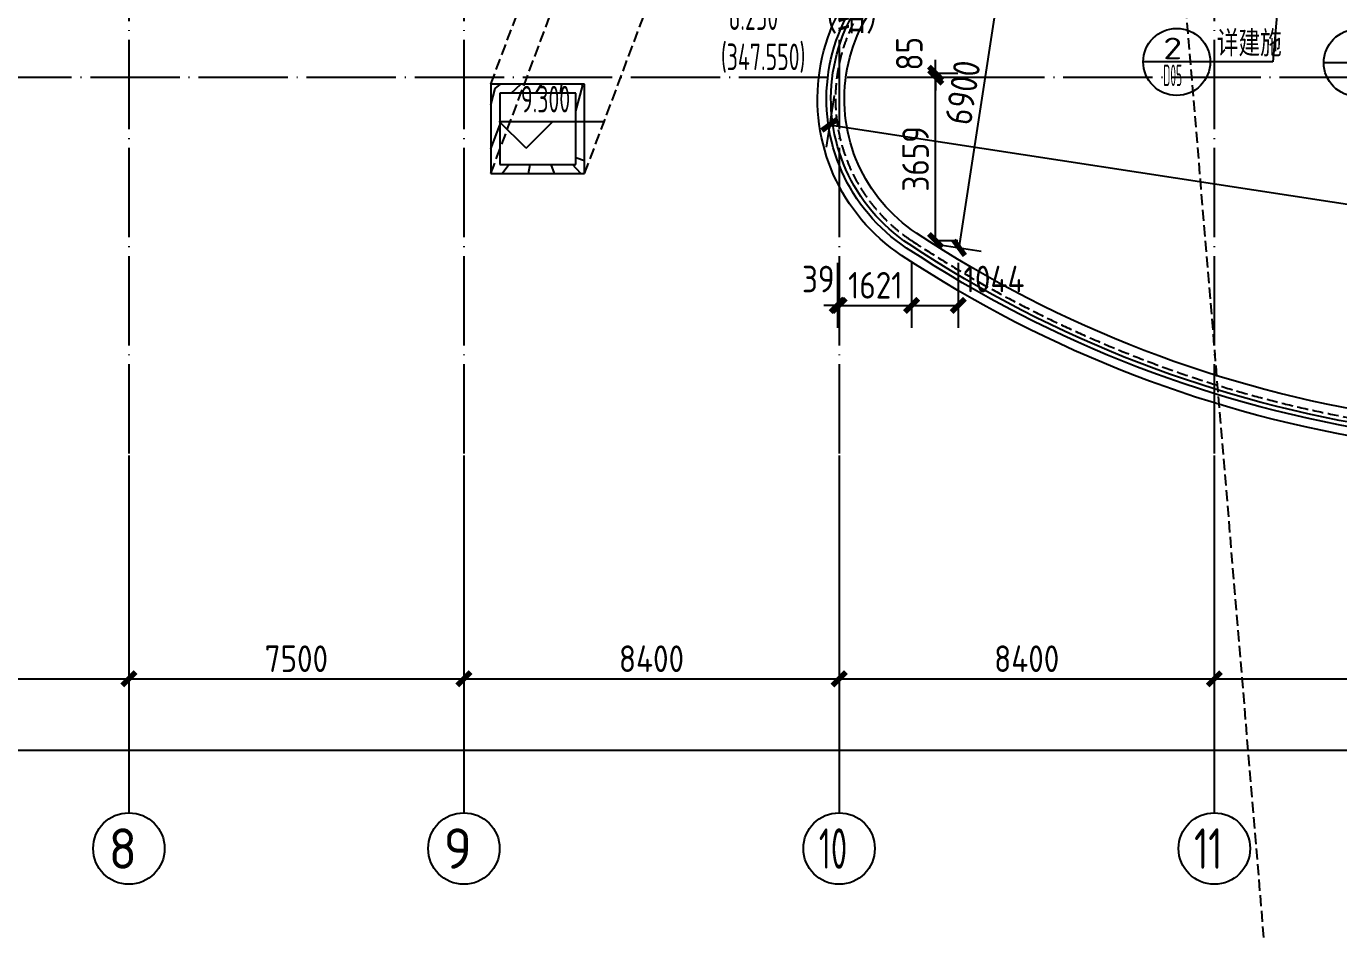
# Model space of a CAD drawing. Header units: inches. Extents: x 0 to 1813292486, y 0 to 3473589894.
# Drawn here: x 600480088 to 600509471, y 3473182063 to 3473202356 of the extents above; entities that cross this region are included whole.
import ezdxf
from ezdxf.enums import TextEntityAlignment as Align

# ---------------------------------------------------------------- set-up
doc = ezdxf.new("R2010")
doc.units = ezdxf.units.IN
doc.header["$LTSCALE"] = 1000
doc.header["$MEASUREMENT"] = 0
for name, pattern in [('AX-MALL-DIM-P02$0$DASH', [0.35, 0.25, -0.1]), ('AX-MALL-GIRD-200$0$DOTE', [2.4200000000000004, 2, -0.2, 0.02, -0.2]), ('AX-MALL-WALL-P02-QT$0$DASH', [0.35, 0.25, -0.1])]:
    doc.linetypes.add(name, pattern=pattern)
for name, color, linetype in [('A-Anno-Note', 241, 'Continuous'), ('AX-MALL-DIM-P02$0$A-Anno-Dims', 3, 'Continuous'), ('AX-MALL-DIM-P02$0$A-Detl-Patt', 8, 'Continuous'), ('AX-MALL-DIM-P02$0$A-Detl-Thin', 131, 'Continuous'), ('AX-MALL-DIM-SY-P02$0$A-Anno-Note', 241, 'Continuous'), ('AX-MALL-DIM-SY-P02$0$DIM_IDEN', 3, 'Continuous'), ('AX-MALL-GIRD-200$0$A-Grid', 222, 'AX-MALL-GIRD-200$0$DOTE'), ('AX-MALL-GIRD-200$0$A-Grid-Iden', 11, 'Continuous'), ('AX-MALL-P02-200$0$A-Anno-Note', 241, 'Continuous'), ('AX-MALL-WALL-P02$0$A-Anno-Note', 241, 'Continuous'), ('AX-MALL-WALL-P02-QT$0$A-Detl-Fine', 152, 'Continuous'), ('AX-MALL-WALL-P02-QT$0$A-Detl-Patt', 8, 'Continuous'), ('AX-MALL-WALL-P02-QT$0$A-Detl-Thin', 131, 'Continuous'), ('AX-MALL-WALL-P02-QT$0$A-Hdrl', 31, 'Continuous'), ('AX-MALL-WALL-P02-QT$0$A-Wall', 2, 'Continuous'), ('AX-MALL-WALL-P02-QT$0$A-Wall-Patt', 13, 'Continuous'), ('AX-MALL-WALL-P02-QT$0$A-Wind', 4, 'Continuous'), ('AX-MALL-WORD-P02$0$A-Anno-Levl', 201, 'Continuous'), ('AX-MALL-WORD-P02$0$A-Anno-Note', 241, 'Continuous'), ('AX-MALL-ZTKD-P02$0$A-Anno-Note', 241, 'Continuous'), ('AXIS_TEXT', 7, 'Continuous')]:
    doc.layers.add(name, color=color, linetype=linetype)
doc.styles.add('AX-MALL-DIM-P02$0$_TCH_DIM_T3', font='gbenor.shx')
doc.styles.add('AX-MALL-DIM-SY-P02$0$_TCH_DIM', font='gbenor.shx')
doc.styles.add('AX-MALL-DIM-SY-P02$0$_TCH_LABEL', font='gbenor.shx')
doc.styles.add('AX-MALL-GIRD-200$0$_TCH_AXIS', font='gbenor.shx', dxfattribs={"bigfont": 'gbcbig.shx'})
doc.styles.add('AX-MALL-GIRD-200$0$_TCH_DIM_T3', font='gbenor.shx')
doc.styles.add('AX-MALL-WORD-P02$0$_TCH_DIM', font='gbenor.shx')
doc.styles.add('COMPLEX', font='gbenor.shx', dxfattribs={"bigfont": 'gbcbig.shx'})
doc.dimstyles.new('AX-MALL-DIM-P02$0$_TCH_ARCH&&200', dxfattribs={"dimtxt": 595, "dimasz": 300, "dimexe": 500, "dimexo": 500, "dimgap": 152.5, "dimtad": 1, "dimdec": 0, "dimzin": 0, "dimdsep": 46, "dimtxsty": 'AX-MALL-DIM-P02$0$_TCH_DIM_T3', "dimblk": 'AX-MALL-DIM-P02$0$_ArchTick', "dimcen": 0.09, "dimclrt": 7, "dimazin": 2, "dimtfac": 1, "dimtdec": 0, "dimtix": 1, "dimtmove": 2, "dimatfit": 3, "dimfxl": 500, "dimtolj": 1, "dimtzin": 0, "dimarcsym": 0})
doc.dimstyles.new('AX-MALL-GIRD-200$0$_TCH_ARCH&&200', dxfattribs={"dimtxt": 595, "dimasz": 300, "dimexe": 500, "dimexo": 500, "dimgap": 152.5, "dimtad": 1, "dimdec": 0, "dimzin": 0, "dimdsep": 46, "dimtxsty": 'AX-MALL-GIRD-200$0$_TCH_DIM_T3', "dimblk": 'AX-MALL-GIRD-200$0$_ArchTick', "dimcen": 0.09, "dimclrt": 7, "dimazin": 2, "dimtfac": 1, "dimtdec": 0, "dimtix": 1, "dimtmove": 2, "dimatfit": 3, "dimfxl": 500, "dimtolj": 1, "dimtzin": 0, "dimarcsym": 0})
pattern_1 = [(45, (0, 359.0227), (-353.55353201463, 353.55353201463), [])]

# ---------------------------------------------------------------- blocks, each defined once
blk = doc.blocks.new('AX-MALL-WORD-P02')
at = {"layer": 'AX-MALL-WORD-P02$0$A-Anno-Levl'}
for p, q in [((600295763.4533315, 3473091154.503387), (600295410.6561425, 3473091926.211975)), ((600295410.6561425, 3473091926.211975), (600297598.6084313, 3473091111.135547)), ((600295763.4533315, 3473091154.503387), (600296535.1619186, 3473091507.300577))]:
    blk.add_line(p, q, dxfattribs=at)
at = {"layer": 'AX-MALL-WORD-P02$0$A-Anno-Note', "style": 'AX-MALL-WORD-P02$0$_TCH_DIM', "width": 0.7}
for s, height, p in [('9.300', 595, (600295935.9515194, 3473091944.164555)), ('6.250', 595, (600300940.8142836, 3473092049.770984)), ('（结）', 675.177304964539, (600302613.5166259, 3473091426.64028)), ('(347.550)', 595, (600300460.0350364, 3473091268.24001))]:
    blk.add_text(s, height=height, rotation=339.5681613331429, dxfattribs=at).set_placement(p)
blk = doc.blocks.new('_AXISO')
blk.add_circle((0, 0), 0.5)
at = {"layer": 'AXIS_TEXT', "style": 'COMPLEX', "width": 1.041666666666667}
blk.add_attdef('A', text='', height=0.56, dxfattribs=at).set_placement((-0.25, -0.28), (0.25, -0.28), align=Align.FIT)
blk = doc.blocks.new('AX-MALL-GIRD-200$0$_ArchTick')
at = {"color": 0, "linetype": 'ByBlock', "const_width": 0.4}
blk.add_lwpolyline([(-0.5, -0.5), (0.5, 0.5)], dxfattribs=at)
blk = doc.blocks.new('*D402')
at = {"layer": 'AX-MALL-GIRD-200$0$A-Grid-Iden', "color": 0, "lineweight": -2, "transparency": 16777216}
for p, q in [((600228911.2944353, 3473108184.105383), (600226607.2817459, 3473101999.323614)), ((600226781.8281617, 3473102467.867687), (600551951.4150985, 3472981332.655089)), ((600554080.8813719, 3472987048.892785), (600551776.8686827, 3472980864.111016))]:
    blk.add_line(p, q, dxfattribs=at)
at = {"layer": 'AX-MALL-GIRD-200$0$A-Grid-Iden', "color": 0, "lineweight": -2, "transparency": 16777216, "xscale": 300, "yscale": 300, "zscale": 300}
for p, rotation in [((600226781.8281617, 3473102467.867687), 159.5681613089764), ((600551951.4150985, 3472981332.655089), 339.5681613089764)]:
    blk.add_blockref('AX-MALL-GIRD-200$0$_ArchTick', p, dxfattribs=dict(at, rotation=rotation))
at = {"layer": 'AX-MALL-GIRD-200$0$A-Grid-Iden', "color": 7, "transparency": 16777216, "insert": (600389523.7134044, 3473042321.951055), "char_height": 595, "attachment_point": 5, "rotation": 339.5681613087273, "style": 'AX-MALL-GIRD-200$0$_TCH_DIM_T3'}
blk.add_mtext('\\A1;347000', dxfattribs=at)
blk = doc.blocks.new('*D409')
at = {"layer": 'AX-MALL-GIRD-200$0$A-Grid-Iden', "color": 0, "lineweight": -2, "transparency": 16777216}
for p, q in [((600276140.5370338, 3473090589.826664), (600274395.0728755, 3473085904.385931)), ((600284855.4567982, 3473087343.26333), (600283109.9926399, 3473082657.822597)), ((600274569.6192913, 3473086372.930004), (600283284.5390557, 3473083126.36667))]:
    blk.add_line(p, q, dxfattribs=at)
at = {"layer": 'AX-MALL-GIRD-200$0$A-Grid-Iden', "color": 0, "lineweight": -2, "transparency": 16777216, "xscale": 300, "yscale": 300, "zscale": 300}
for p, rotation in [((600274569.6192913, 3473086372.930004), 159.5681613092587), ((600283284.5390557, 3473083126.36667), 339.5681613092586)]:
    blk.add_blockref('AX-MALL-GIRD-200$0$_ArchTick', p, dxfattribs=dict(at, rotation=rotation))
at = {"layer": 'AX-MALL-GIRD-200$0$A-Grid-Iden', "color": 7, "transparency": 16777216, "insert": (600279084.1709476, 3473085171.338003), "char_height": 595, "attachment_point": 5, "rotation": 339.56816132295063, "style": 'AX-MALL-GIRD-200$0$_TCH_DIM_T3'}
blk.add_mtext('\\A1;9300', dxfattribs=at)
blk = doc.blocks.new('*D410')
at = {"layer": 'AX-MALL-GIRD-200$0$A-Grid-Iden', "color": 0, "lineweight": -2, "transparency": 16777216}
for p, q in [((600284855.4567983, 3473087343.26333), (600283109.9926398, 3473082657.822596)), ((600291883.6178997, 3473084725.067092), (600290138.1537414, 3473080039.626358)), ((600283284.5390556, 3473083126.36667), (600290312.7001572, 3473080508.170432))]:
    blk.add_line(p, q, dxfattribs=at)
at = {"layer": 'AX-MALL-GIRD-200$0$A-Grid-Iden', "color": 0, "lineweight": -2, "transparency": 16777216, "xscale": 300, "yscale": 300, "zscale": 300}
for p, rotation in [((600283284.5390556, 3473083126.36667), 159.5681613079636), ((600290312.7001572, 3473080508.170432), 339.5681613079636)]:
    blk.add_blockref('AX-MALL-GIRD-200$0$_ArchTick', p, dxfattribs=dict(at, rotation=rotation))
at = {"layer": 'AX-MALL-GIRD-200$0$A-Grid-Iden', "color": 7, "transparency": 16777216, "insert": (600286955.7113805, 3473082238.958217), "char_height": 595, "attachment_point": 5, "rotation": 339.56816132295063, "style": 'AX-MALL-GIRD-200$0$_TCH_DIM_T3'}
blk.add_mtext('\\A1;7500', dxfattribs=at)
blk = doc.blocks.new('*D411')
at = {"layer": 'AX-MALL-GIRD-200$0$A-Grid-Iden', "color": 0, "lineweight": -2, "transparency": 16777216}
for p, q in [((600291883.6178994, 3473084725.067092), (600290138.1537409, 3473080039.626358)), ((600299755.1583321, 3473081792.687305), (600298009.6941736, 3473077107.246572)), ((600290312.7001569, 3473080508.170431), (600298184.2405896, 3473077575.790645))]:
    blk.add_line(p, q, dxfattribs=at)
at = {"layer": 'AX-MALL-GIRD-200$0$A-Grid-Iden', "color": 0, "lineweight": -2, "transparency": 16777216, "xscale": 300, "yscale": 300, "zscale": 300}
for p, rotation in [((600290312.7001569, 3473080508.170431), 159.568161309211), ((600298184.2405896, 3473077575.790645), 339.568161309211)]:
    blk.add_blockref('AX-MALL-GIRD-200$0$_ArchTick', p, dxfattribs=dict(at, rotation=rotation))
at = {"layer": 'AX-MALL-GIRD-200$0$A-Grid-Iden', "color": 7, "transparency": 16777216, "insert": (600294405.5621475, 3473079463.670205), "char_height": 595, "attachment_point": 5, "rotation": 339.56816133717393, "style": 'AX-MALL-GIRD-200$0$_TCH_DIM_T3'}
blk.add_mtext('\\A1;8400', dxfattribs=at)
blk = doc.blocks.new('*D412')
at = {"layer": 'AX-MALL-GIRD-200$0$A-Grid-Iden', "color": 0, "lineweight": -2, "transparency": 16777216}
for p, q in [((600299755.1583321, 3473081792.687305), (600298009.6941736, 3473077107.246572)), ((600307626.6987646, 3473078860.30752), (600305881.234606, 3473074174.866786)), ((600298184.2405896, 3473077575.790645), (600306055.7810221, 3473074643.410859))]:
    blk.add_line(p, q, dxfattribs=at)
at = {"layer": 'AX-MALL-GIRD-200$0$A-Grid-Iden', "color": 0, "lineweight": -2, "transparency": 16777216, "xscale": 300, "yscale": 300, "zscale": 300}
for p, rotation in [((600298184.2405896, 3473077575.790645), 159.568161309211), ((600306055.7810221, 3473074643.410859), 339.568161309211)]:
    blk.add_blockref('AX-MALL-GIRD-200$0$_ArchTick', p, dxfattribs=dict(at, rotation=rotation))
at = {"layer": 'AX-MALL-GIRD-200$0$A-Grid-Iden', "color": 7, "transparency": 16777216, "insert": (600302277.10258, 3473076531.290418), "char_height": 595, "attachment_point": 5, "rotation": 339.5681613017562, "style": 'AX-MALL-GIRD-200$0$_TCH_DIM_T3'}
blk.add_mtext('\\A1;8400', dxfattribs=at)
blk = doc.blocks.new('*D413')
at = {"layer": 'AX-MALL-GIRD-200$0$A-Grid-Iden', "color": 0, "lineweight": -2, "transparency": 16777216}
for p, q in [((600307626.6987647, 3473078860.30752), (600305881.2346064, 3473074174.866786)), ((600315498.2391987, 3473075927.927734), (600313752.7750404, 3473071242.487)), ((600306055.7810222, 3473074643.41086), (600313927.3214562, 3473071711.031073))]:
    blk.add_line(p, q, dxfattribs=at)
at = {"layer": 'AX-MALL-GIRD-200$0$A-Grid-Iden', "color": 0, "lineweight": -2, "transparency": 16777216, "xscale": 300, "yscale": 300, "zscale": 300}
for p, rotation in [((600306055.7810222, 3473074643.41086), 159.5681613092855), ((600313927.3214562, 3473071711.031073), 339.5681613092855)]:
    blk.add_blockref('AX-MALL-GIRD-200$0$_ArchTick', p, dxfattribs=dict(at, rotation=rotation))
at = {"layer": 'AX-MALL-GIRD-200$0$A-Grid-Iden', "color": 7, "transparency": 16777216, "insert": (600310148.6430131, 3473073598.910633), "char_height": 595, "attachment_point": 5, "rotation": 339.56816132295063, "style": 'AX-MALL-GIRD-200$0$_TCH_DIM_T3'}
blk.add_mtext('\\A1;8400', dxfattribs=at)
blk = doc.blocks.new('AX-MALL-WALL-P02-QT$0$tj')
at = {"layer": 'AX-MALL-WALL-P02-QT$0$A-Detl-Patt'}
h = blk.add_hatch(dxfattribs=at)
h.set_pattern_fill('STEEL', color=256, scale=100.0000000000001, angle=50.43183869082386)
h.set_pattern_definition([(75.00000000004839, (-14278.19445574284, 156289.8254051208), (-153.3407249234246, 41.08752340989569), []), (75.00000000004839, (-14317.88195610046, 156358.5661673546), (-153.3407249234246, 41.08752340989569), [])])
edge = h.paths.add_edge_path()
edge.add_line((88101.273016572, 47666.64152574539), (87883.93542659283, 47459.84604215622))
edge.add_line((87883.93542659283, 47459.84604215622), (91571.54751467705, 43584.64122533798))
edge.add_arc((262949.389629302, 558937.705083496), 543101.4133620498, 251.6057364187558, 260.0288666978238)
edge.add_arc((172180.8466627672, -2862.146247219684), 27099.9982179492, 64.7128659603706, 96.9316049602786, ccw=False)
edge.add_arc((262948.9730309481, 558936.3205539446), 543099.9677998082, 261.6155114784545, 271.7251478115656)
edge.add_line((279298.9759148359, 16082.51663446426), (279298.9759315252, 16382.65274763107))
edge.add_arc((262948.9742454757, 558936.3204835369), 542799.9676941936, 261.62020364125146, 271.7261014454634, ccw=False)
edge.add_arc((172180.8456921196, -2862.14609140989), 27400.00151046549, 64.80631838577902, 96.83815911678944)
edge.add_arc((262949.394896181, 558937.7037490648), 542801.4137571028, 251.6136389015772, 260.02417327084333, ccw=False)
edge.add_line((91737.26096642017, 43845.69257831573), (88101.273016572, 47666.64152574539))
at = {"layer": 'AX-MALL-WALL-P02-QT$0$A-Detl-Fine'}
blk.add_lwpolyline([(163880.1751983166, 16043.77173376083, -0.6397237008909484), (164869.6667546034, 22505.2894525528, -0.2197176871575621), (186748.285266757, 19154.88336277008, -0.6397237006885135), (185758.7937124968, 12693.36565494537, -0.2197176871428264)], format="xyb", close=True, dxfattribs=at)
at = {"layer": 'AX-MALL-WALL-P02-QT$0$A-Detl-Patt', "linetype": 'AX-MALL-WALL-P02-QT$0$DASH'}
blk.add_lwpolyline([(163769.8157674074, 15876.9760632515, -0.6397237008597002), (164814.2790753841, 22697.46698331833, -0.2197176871589864), (186858.6446990967, 19321.67903089523, -0.6397237007069123), (185814.1813901663, 12501.18811273575, -0.2197176871406823)], format="xyb", close=True, dxfattribs=at)
at = {"layer": 'AX-MALL-WALL-P02-QT$0$A-Detl-Thin'}
blk.add_lwpolyline([(163549.0969048738, 15543.38471794128, -0.6397237008462163), (164703.503718853, 23081.82205438614, -0.2197176871598326), (187079.3635630608, 19655.27036952972, -0.639723700731269), (185924.9567470551, 12116.83305311203, -0.2197176871428347)], format="xyb", close=True, dxfattribs=at)
at = {"layer": 'AX-MALL-WALL-P02-QT$0$A-Hdrl', "ltscale": 6}
for points in [[(163659.4563366175, 15710.18039321899, -0.6397237009326066), (164758.8913977146, 22889.64451742172, -0.2197176871618261), (186969.0041313171, 19488.47470140457, -0.6397237006999487), (185869.5690677166, 12309.01057815552, -0.2197176871425371)], [(163714.6360512972, 15793.57822608948, -0.6397237008757043), (164786.5852367878, 22793.55575561523, -0.2197176871584684), (186913.8244148493, 19405.07686567307, -0.6397237006947307), (185841.8752294779, 12405.09934902191, -0.2197176871411931)]]:
    blk.add_lwpolyline(points, format="xyb", close=True, dxfattribs=at)
blk = doc.blocks.new('AX-MALL-DIM-SY-P02')
at = {"layer": 'AX-MALL-DIM-SY-P02$0$DIM_IDEN', "color": 1}
for p, q in [((600315720.961213, 3473094844.925815), (600312107.5627625, 3473087126.572574)), ((600310790.4658716, 3473087617.229814), (600309384.8336513, 3473088140.869061)), ((600312107.5627625, 3473087126.572574), (600310790.4658717, 3473087617.229813))]:
    blk.add_line(p, q, dxfattribs=at)
at = {"layer": 'AX-MALL-DIM-SY-P02$0$DIM_IDEN'}
blk.add_line((600314571.1049423, 3473086185.883161), (600313165.472722, 3473086709.522408), dxfattribs=at)
at = {"layer": 'AX-MALL-DIM-SY-P02$0$DIM_IDEN', "color": 1}
blk.add_circle((600310087.6497616, 3473087879.049437), 750, dxfattribs=at)
at = {"layer": 'AX-MALL-DIM-SY-P02$0$DIM_IDEN'}
blk.add_circle((600313868.2888321, 3473086447.702784), 750, dxfattribs=at)
at = {"layer": 'AX-MALL-DIM-SY-P02$0$A-Anno-Note', "color": 1, "style": 'AX-MALL-DIM-SY-P02$0$_TCH_LABEL'}
for s, width, p, p2 in [('2', 1.721144848786169, (600309825.8478069, 3473088041.005409), (600310221.8770456, 3473087893.472897)), ('D05', 0.5020509124287393, (600309615.0870755, 3473087475.249353), (600310011.1163142, 3473087327.716841))]:
    blk.add_text(s, height=482.9906831399546, rotation=339.5681613000222, dxfattribs=dict(at, width=width)).set_placement(p, p2, align=Align.FIT)
at = {"layer": 'AX-MALL-DIM-SY-P02$0$A-Anno-Note', "color": 1, "style": 'AX-MALL-DIM-SY-P02$0$_TCH_DIM', "width": 0.7}
blk.add_text('详建施', height=506.3829787234042, rotation=339.5681613088448, dxfattribs=at).set_placement((600310993.3345487, 3473087731.685995))
blk = doc.blocks.new('AX-MALL-DIM-P02$0$_ArchTick')
at = {"color": 0, "linetype": 'ByBlock', "const_width": 0.4}
blk.add_lwpolyline([(-0.5, -0.5), (0.5, 0.5)], dxfattribs=at)
blk = doc.blocks.new('*D1623')
at = {"layer": 'AX-MALL-DIM-P02$0$A-Anno-Dims', "color": 0, "lineweight": -2, "transparency": 16777216}
for p, q in [((600295969.4400566, 3473095692.853209), (600295592.984812, 3473094682.314707)), ((600295767.5312278, 3473095150.85878), (600299226.2019727, 3473093862.40244)), ((600299428.1108017, 3473094404.39687), (600299051.6555569, 3473093393.858366))]:
    blk.add_line(p, q, dxfattribs=at)
at = {"layer": 'AX-MALL-DIM-P02$0$A-Anno-Dims', "color": 0, "lineweight": -2, "transparency": 16777216, "xscale": 300, "yscale": 300, "zscale": 300}
for p, rotation in [((600295767.5312278, 3473095150.85878), 159.5681613100151), ((600299226.2019727, 3473093862.40244), 339.5681613100151)]:
    blk.add_blockref('AX-MALL-DIM-P02$0$_ArchTick', p, dxfattribs=dict(at, rotation=rotation))
at = {"layer": 'AX-MALL-DIM-P02$0$A-Anno-Dims', "color": 7, "transparency": 16777216, "insert": (600297653.9583746, 3473094928.320275), "char_height": 595, "attachment_point": 5, "rotation": 339.56816131001506, "style": 'AX-MALL-DIM-P02$0$_TCH_DIM_T3'}
blk.add_mtext('\\A1;3691', dxfattribs=at)
blk = doc.blocks.new('*D1626')
at = {"layer": 'AX-MALL-DIM-P02$0$A-Anno-Dims', "color": 0, "lineweight": -2, "transparency": 16777216}
for p, q in [((600306924.4501615, 3473091986.871976), (600307868.8040181, 3473091460.425229)), ((600304072.3416805, 3473085677.098008), (600307432.0803556, 3473091703.884553)), ((600303564.7114863, 3473085960.085431), (600304509.065343, 3473085433.638684))]:
    blk.add_line(p, q, dxfattribs=at)
at = {"layer": 'AX-MALL-DIM-P02$0$A-Anno-Dims', "color": 0, "lineweight": -2, "transparency": 16777216, "xscale": 300, "yscale": 300, "zscale": 300}
for p, rotation in [((600307432.0803556, 3473091703.884553), 60.86174631131273), ((600304072.3416805, 3473085677.098008), 240.8617463113127)]:
    blk.add_blockref('AX-MALL-DIM-P02$0$_ArchTick', p, dxfattribs=dict(at, rotation=rotation))
at = {"layer": 'AX-MALL-DIM-P02$0$A-Anno-Dims', "color": 7, "transparency": 16777216, "insert": (600305359.1597221, 3473088909.604672), "char_height": 595, "attachment_point": 5, "rotation": 60.86174631131273, "style": 'AX-MALL-DIM-P02$0$_TCH_DIM_T3'}
blk.add_mtext('\\A1;6900', dxfattribs=at)
blk = doc.blocks.new('*D1627')
at = {"layer": 'AX-MALL-DIM-P02$0$A-Anno-Dims', "color": 0, "lineweight": -2, "transparency": 16777216}
for p, q in [((600302636.6587404, 3473089854.866594), (600302067.2426978, 3473088833.4333)), ((600302310.7020222, 3473089270.156962), (600325645.2305679, 3473076261.911611)), ((600325971.1872861, 3473076846.621243), (600325401.7712436, 3473075825.187948))]:
    blk.add_line(p, q, dxfattribs=at)
at = {"layer": 'AX-MALL-DIM-P02$0$A-Anno-Dims', "color": 0, "lineweight": -2, "transparency": 16777216, "xscale": 300, "yscale": 300, "zscale": 300}
for p, rotation in [((600302310.7020222, 3473089270.156962), 150.8617463009116), ((600325645.2305679, 3473076261.911611), 330.8617463009116)]:
    blk.add_blockref('AX-MALL-DIM-P02$0$_ArchTick', p, dxfattribs=dict(at, rotation=rotation))
at = {"layer": 'AX-MALL-DIM-P02$0$A-Anno-Dims', "color": 7, "transparency": 16777216, "insert": (600314197.079687, 3473083159.085583), "char_height": 595, "attachment_point": 5, "rotation": 330.86174630091165, "style": 'AX-MALL-DIM-P02$0$_TCH_DIM_T3'}
blk.add_mtext('\\A1;26715', dxfattribs=at)
blk = doc.blocks.new('*D1628')
at = {"layer": 'AX-MALL-DIM-P02$0$A-Anno-Dims', "color": 0, "lineweight": -2, "transparency": 16777216}
for p, q in [((600317856.9260293, 3473088697.347473), (600319598.7113655, 3473087726.358452)), ((600313416.3476484, 3473077663.139344), (600319161.9877031, 3473087969.817777)), ((600312111.2859745, 3473078390.66904), (600313853.0713108, 3473077419.680019))]:
    blk.add_line(p, q, dxfattribs=at)
at = {"layer": 'AX-MALL-DIM-P02$0$A-Anno-Dims', "color": 0, "lineweight": -2, "transparency": 16777216, "xscale": 300, "yscale": 300, "zscale": 300}
for p, rotation in [((600319161.9877031, 3473087969.817777), 60.86174629203257), ((600313416.3476484, 3473077663.139344), 240.8617462920325)]:
    blk.add_blockref('AX-MALL-DIM-P02$0$_ArchTick', p, dxfattribs=dict(at, rotation=rotation))
at = {"layer": 'AX-MALL-DIM-P02$0$A-Anno-Dims', "color": 7, "transparency": 16777216, "insert": (600315896.1163797, 3473083035.591952), "char_height": 595, "attachment_point": 5, "rotation": 60.861746292032564, "style": 'AX-MALL-DIM-P02$0$_TCH_DIM_T3'}
blk.add_mtext('\\A1;11800', dxfattribs=at)
blk = doc.blocks.new('*D1630')
at = {"layer": 'AX-MALL-DIM-P02$0$A-Anno-Dims', "color": 0, "lineweight": -2, "transparency": 16777216}
for p, q in [((600302953.4414076, 3473085735.000681), (600302446.8576638, 3473084375.151444)), ((600303932.1955912, 3473085370.386028), (600303425.6118474, 3473084010.53679)), ((600302621.4040798, 3473084843.695518), (600303600.1582634, 3473084479.080864))]:
    blk.add_line(p, q, dxfattribs=at)
at = {"layer": 'AX-MALL-DIM-P02$0$A-Anno-Dims', "color": 0, "lineweight": -2, "transparency": 16777216, "xscale": 300, "yscale": 300, "zscale": 300}
for p, rotation in [((600302621.4040798, 3473084843.695518), 159.568161282703), ((600303600.1582634, 3473084479.080864), 339.568161282703)]:
    blk.add_blockref('AX-MALL-DIM-P02$0$_ArchTick', p, dxfattribs=dict(at, rotation=rotation))
at = {"layer": 'AX-MALL-DIM-P02$0$A-Anno-Dims', "color": 7, "transparency": 16777216, "insert": (600304559.6199949, 3473084751.263143), "char_height": 595, "attachment_point": 5, "rotation": 339.568161282703, "style": 'AX-MALL-DIM-P02$0$_TCH_DIM_T3'}
blk.add_mtext('\\A1;1044', dxfattribs=at)
blk = doc.blocks.new('*D1631')
at = {"layer": 'AX-MALL-DIM-P02$0$A-Anno-Dims', "color": 0, "lineweight": -2, "transparency": 16777216}
for p, q in [((600301434.5716221, 3473086300.824246), (600300927.9878783, 3473084940.975009)), ((600302953.4414076, 3473085735.000683), (600302446.8576635, 3473084375.151445)), ((600301102.5342944, 3473085409.519082), (600302621.4040796, 3473084843.695518))]:
    blk.add_line(p, q, dxfattribs=at)
at = {"layer": 'AX-MALL-DIM-P02$0$A-Anno-Dims', "color": 0, "lineweight": -2, "transparency": 16777216, "xscale": 300, "yscale": 300, "zscale": 300}
for p, rotation in [((600301102.5342944, 3473085409.519082), 159.5681612834808), ((600302621.4040796, 3473084843.695518), 339.5681612834808)]:
    blk.add_blockref('AX-MALL-DIM-P02$0$_ArchTick', p, dxfattribs=dict(at, rotation=rotation))
at = {"layer": 'AX-MALL-DIM-P02$0$A-Anno-Dims', "color": 7, "transparency": 16777216, "insert": (600302019.0609615, 3473085548.296966), "char_height": 595, "attachment_point": 5, "rotation": 339.56816128348083, "style": 'AX-MALL-DIM-P02$0$_TCH_DIM_T3'}
blk.add_mtext('\\A1;1621', dxfattribs=at)
blk = doc.blocks.new('*D1632')
at = {"layer": 'AX-MALL-DIM-P02$0$A-Anno-Dims', "color": 0, "lineweight": -2, "transparency": 16777216}
for p, q in [((600301398.4530858, 3473086314.279461), (600300891.8693408, 3473084954.430223)), ((600301434.5716227, 3473086300.824246), (600300927.9878777, 3473084940.975008)), ((600301066.4157571, 3473085422.974296), (600300785.2893131, 3473085527.702146)), ((600301066.4157571, 3473085422.974296), (600301102.534294, 3473085409.519081)), ((600301102.534294, 3473085409.519081), (600301383.660738, 3473085304.791231))]:
    blk.add_line(p, q, dxfattribs=at)
at = {"layer": 'AX-MALL-DIM-P02$0$A-Anno-Dims', "color": 0, "lineweight": -2, "transparency": 16777216, "xscale": 300, "yscale": 300, "zscale": 300}
for p, rotation in [((600301066.4157571, 3473085422.974296), 339.568161243162), ((600301102.534294, 3473085409.519081), 159.568161243162)]:
    blk.add_blockref('AX-MALL-DIM-P02$0$_ArchTick', p, dxfattribs=dict(at, rotation=rotation))
at = {"layer": 'AX-MALL-DIM-P02$0$A-Anno-Dims', "color": 7, "transparency": 16777216, "insert": (600300872.0096176, 3473086125.006216), "char_height": 595, "attachment_point": 5, "rotation": 339.568161243162, "style": 'AX-MALL-DIM-P02$0$_TCH_DIM_T3'}
blk.add_mtext('\\A1;39', dxfattribs=at)
blk = doc.blocks.new('*D1633')
at = {"layer": 'AX-MALL-DIM-P02$0$A-Anno-Dims', "color": 0, "lineweight": -2, "transparency": 16777216}
for p, q in [((600303634.470087, 3473086014.865251), (600304911.9323299, 3473089444.023965)), ((600304873.9941401, 3473089458.157054), (600305380.4764032, 3473089269.47755)), ((600303596.5318973, 3473086028.99834), (600304103.0141604, 3473085840.318835))]:
    blk.add_line(p, q, dxfattribs=at)
at = {"layer": 'AX-MALL-DIM-P02$0$A-Anno-Dims', "color": 0, "lineweight": -2, "transparency": 16777216, "xscale": 300, "yscale": 300, "zscale": 300}
for p, rotation in [((600304911.9323299, 3473089444.023965), 69.56816130973498), ((600303634.470087, 3473086014.865251), 249.568161309735)]:
    blk.add_blockref('AX-MALL-DIM-P02$0$_ArchTick', p, dxfattribs=dict(at, rotation=rotation))
at = {"layer": 'AX-MALL-DIM-P02$0$A-Anno-Dims', "color": 7, "transparency": 16777216, "insert": (600303851.5115428, 3473087886.536382), "char_height": 595, "attachment_point": 5, "rotation": 69.56816130973498, "style": 'AX-MALL-DIM-P02$0$_TCH_DIM_T3'}
blk.add_mtext('\\A1;3659', dxfattribs=at)
blk = doc.blocks.new('*D1634')
at = {"layer": 'AX-MALL-DIM-P02$0$A-Anno-Dims', "color": 0, "lineweight": -2, "transparency": 16777216}
for p, q in [((600304941.5886489, 3473089523.631974), (600305046.3164986, 3473089804.758418)), ((600304903.6504593, 3473089537.765063), (600305410.1327223, 3473089349.085558)), ((600304911.9323298, 3473089444.023965), (600304941.5886489, 3473089523.631974)), ((600304911.9323298, 3473089444.023965), (600304807.20448, 3473089162.897521)), ((600304873.9941401, 3473089458.157054), (600305380.4764031, 3473089269.47755))]:
    blk.add_line(p, q, dxfattribs=at)
at = {"layer": 'AX-MALL-DIM-P02$0$A-Anno-Dims', "color": 0, "lineweight": -2, "transparency": 16777216, "xscale": 300, "yscale": 300, "zscale": 300}
for p, rotation in [((600304911.9323298, 3473089444.023965), 69.5681612971181), ((600304941.5886489, 3473089523.631974), 249.5681612971181)]:
    blk.add_blockref('AX-MALL-DIM-P02$0$_ArchTick', p, dxfattribs=dict(at, rotation=rotation))
at = {"layer": 'AX-MALL-DIM-P02$0$A-Anno-Dims', "color": 7, "transparency": 16777216, "insert": (600304541.318392, 3473090139.260446), "char_height": 595, "attachment_point": 5, "rotation": 69.56816129711811, "style": 'AX-MALL-DIM-P02$0$_TCH_DIM_T3'}
blk.add_mtext('\\A1;85', dxfattribs=at)
blk = doc.blocks.new('AX-MALL-GIRD-200')
at = {"layer": 'AX-MALL-GIRD-200$0$A-Grid'}
for p, q in [((600323759.5421638, 3473191775.534485), (600285030.0032144, 3473087811.807404)), ((600330787.703265, 3473189157.338247), (600292058.1643155, 3473085193.611165)), ((600338659.2436979, 3473186224.958461), (600299929.7047486, 3473082261.23138)), ((600346530.7841308, 3473183292.578675), (600307801.2451816, 3473079328.851593)), ((600214611.1823212, 3473123083.703041), (600572507.1864198, 3472989756.939759))]:
    blk.add_line(p, q, dxfattribs=at)
at = {"layer": 'AX-MALL-GIRD-200$0$A-Grid-Iden'}
for p, q in [((600285030.0032146, 3473087811.807404), (600282237.2605611, 3473080315.102229)), ((600292058.1643158, 3473085193.611166), (600289265.4216623, 3473077696.905991)), ((600299929.7047487, 3473082261.23138), (600297136.9620953, 3473074764.526205)), ((600307801.2451816, 3473079328.851593), (600305008.5025281, 3473071832.146419))]:
    blk.add_line(p, q, dxfattribs=at)
ref = blk.add_blockref('_AXISO', (600281957.9862957, 3473079565.431712), dxfattribs=dict(at, xscale=1600, yscale=1600, zscale=1600))
ref.add_attrib('A', '8', dxfattribs={"height": 905.0966799187808, "rotation": 339.5681613118755, "style": 'AX-MALL-GIRD-200$0$_TCH_AXIS', "width": 1.049999999752518}).set_placement((600281375.9272292, 3473079299.335408), (600281969.6359884, 3473079078.161474), align=Align.FIT)
ref = blk.add_blockref('_AXISO', (600288986.1473969, 3473076947.235474), dxfattribs=dict(at, xscale=1600, yscale=1600, zscale=1600))
ref.add_attrib('A', '9', dxfattribs={"height": 905.0966799187808, "rotation": 339.5681612752298, "style": 'AX-MALL-GIRD-200$0$_TCH_AXIS', "width": 1.050000000213524}).set_placement((600288404.0883305, 3473076681.139171), (600288997.7970898, 3473076459.965236), align=Align.FIT)
ref = blk.add_blockref('_AXISO', (600296857.6878299, 3473074014.855688), dxfattribs=dict(at, xscale=1600, yscale=1600, zscale=1600))
ref.add_attrib('A', '10', dxfattribs={"height": 905.0966799187808, "rotation": 339.5681613231658, "style": 'AX-MALL-GIRD-200$0$_TCH_AXIS', "width": 0.5250000001539602}).set_placement((600296275.6287632, 3473073748.759384), (600296869.3375227, 3473073527.58545), align=Align.FIT)
ref = blk.add_blockref('_AXISO', (600304729.2282627, 3473071082.475902), dxfattribs=dict(at, xscale=1600, yscale=1600, zscale=1600))
ref.add_attrib('A', '11', dxfattribs={"height": 905.0966799187808, "rotation": 339.5681612752298, "style": 'AX-MALL-GIRD-200$0$_TCH_AXIS', "width": 0.5250000001067621}).set_placement((600304147.1691961, 3473070816.379598), (600304740.8779554, 3473070595.205664), align=Align.FIT)
for base, p1, p2, angle, picture, middle, turn in [((600551951.4150985, 3472981332.655089), (600229085.8408508, 3473108652.649456), (600554255.4277877, 3472987517.436858), 339.5681613089764, '*D402', (600389523.7134044, 3473042321.951055), 339.5681613087274), ((600283284.5390557, 3473083126.36667), (600276315.0834495, 3473091058.370738), (600285030.003214, 3473087811.807404), 339.5681613120116, '*D409', (600279084.1709476, 3473085171.338003), 339.5681613229506), ((600290312.7001572, 3473080508.170432), (600285030.0032141, 3473087811.807404), (600292058.1643156, 3473085193.611166), 339.56816130796363, '*D410', (600286955.7113805, 3473082238.958217), 339.5681613229506), ((600298184.2405896, 3473077575.790645), (600292058.1643155, 3473085193.611166), (600299929.704748, 3473082261.23138), 339.56816130921095, '*D411', (600294405.5621475, 3473079463.670205), 339.5681613371739), ((600306055.7810221, 3473074643.410859), (600299929.704748, 3473082261.23138), (600307801.2451806, 3473079328.851593), 339.5681613031153, '*D412', (600302277.10258, 3473076531.290418), 339.5681613017562), ((600313927.3214562, 3473071711.031073), (600307801.2451806, 3473079328.851593), (600315672.7856145, 3473076396.471807), 339.56816131233336, '*D413', (600310148.6430131, 3473073598.910633), 339.5681613229506)]:
    dim = blk.add_linear_dim(base=base, p1=p1, p2=p2, angle=angle, dimstyle='AX-MALL-GIRD-200$0$_TCH_ARCH&&200', override={"dimgap": 0}, dxfattribs=at)
    dim.commit()
    dim.dimension.update_dxf_attribs({"geometry": picture, "text_midpoint": middle, "dimtype": 129, "text_rotation": turn})
blk = doc.blocks.new('AX-MALL-WALL-P02-QT')
at = {"layer": 'AX-MALL-WALL-P02-QT$0$A-Wall-Patt'}
h = blk.add_hatch(dxfattribs=at)
h.set_pattern_fill('普通砖', color=256, scale=200, style=0)
h.set_pattern_definition(pattern_1)
h.paths.add_polyline_path([(600295642.0316663, 3473092513.501983), (600295524.4326034, 3473092770.738178), (600294826.2469395, 3473090896.561884), (600295083.4831351, 3473091014.160947)])
h = blk.add_hatch(dxfattribs=at)
h.set_pattern_fill('普通砖', color=256, scale=200, style=0)
h.set_pattern_definition(pattern_1)
h.paths.add_polyline_path([(600297235.0815151, 3473091920.044169), (600297492.3177106, 3473092037.643232), (600295524.4326034, 3473092770.738178), (600295642.0316663, 3473092513.501983)])
h = blk.add_hatch(dxfattribs=at)
h.set_pattern_fill('普通砖', color=256, scale=200, style=0)
h.set_pattern_definition(pattern_1)
h.paths.add_polyline_path([(600296676.5329839, 3473090420.703133), (600296794.1320468, 3473090163.466938), (600297492.3177106, 3473092037.643232), (600297235.0815151, 3473091920.044169)])
h = blk.add_hatch(dxfattribs=at)
h.set_pattern_fill('普通砖', color=256, scale=200, style=0)
h.set_pattern_definition(pattern_1)
h.paths.add_polyline_path([(600295083.4831351, 3473091014.160947), (600294826.2469395, 3473090896.561884), (600296794.1320468, 3473090163.466938), (600296676.5329839, 3473090420.703133)])
at = {"layer": 'AX-MALL-WALL-P02-QT$0$A-Detl-Patt', "linetype": 'AX-MALL-WALL-P02-QT$0$DASH'}
for p, q in [((600295524.4326031, 3473092770.738178), (600306353.5243154, 3473105234.161342)), ((600294826.2469394, 3473090896.561883), (600305655.3386517, 3473103359.985047)), ((600296794.1320467, 3473090163.466937), (600307623.2237589, 3473102626.890101))]:
    blk.add_line(p, q, dxfattribs=at)
at = {"layer": 'AX-MALL-WALL-P02-QT$0$A-Wall'}
for p, q in [((600295524.4326034, 3473092770.738178), (600294826.2469395, 3473090896.561884)), ((600297492.3177106, 3473092037.643232), (600295524.4326034, 3473092770.738178)), ((600295642.0316663, 3473092513.501983), (600295083.4831351, 3473091014.160947)), ((600297235.0815151, 3473091920.044169), (600295642.0316663, 3473092513.501983)), ((600296676.5329839, 3473090420.703133), (600297235.0815151, 3473091920.044169)), ((600296794.1320468, 3473090163.466938), (600297492.3177106, 3473092037.643232)), ((600295083.4831351, 3473091014.160947), (600296676.5329839, 3473090420.703133)), ((600294826.2469395, 3473090896.561884), (600296794.1320468, 3473090163.466938))]:
    blk.add_line(p, q, dxfattribs=at)
at = {"layer": 'AX-MALL-WALL-P02-QT$0$A-Detl-Thin', "rotation": 339.5681613091762}
blk.add_blockref('AX-MALL-WALL-P02-QT$0$tj', (600144118.6961328, 3473128496.287411), dxfattribs=at)
at = {"layer": 'AX-MALL-WALL-P02-QT$0$A-Wind'}
blk.add_blockref('AX-MALL-GIRD-200', (0, 0), dxfattribs=at)
blk = doc.blocks.new('AX-MALL-WALL-P02')
at = {"layer": 'AX-MALL-WALL-P02$0$A-Anno-Note'}
blk.add_blockref('AX-MALL-WORD-P02', (0, 0), dxfattribs=at)
blk.add_blockref('AX-MALL-WALL-P02-QT', (0, 0), dxfattribs=at)
blk = doc.blocks.new('AX-MALL-ZTKD-P02')
at = {"layer": 'AX-MALL-ZTKD-P02$0$A-Anno-Note'}
blk.add_blockref('AX-MALL-GIRD-200', (0, 0), dxfattribs=at)
blk = doc.blocks.new('AX-MALL-DIM-P02')
at = {"layer": 'AX-MALL-DIM-P02$0$A-Detl-Patt', "linetype": 'AX-MALL-DIM-P02$0$DASH'}
blk.add_line((600312497.0181924, 3473095361.473075), (600303273.526882, 3473062426.775476), dxfattribs=at)
at = {"layer": 'AX-MALL-DIM-P02$0$A-Anno-Dims'}
blk.add_blockref('AX-MALL-DIM-SY-P02', (0, 0), dxfattribs=at)
at = {"layer": 'AX-MALL-DIM-P02$0$A-Detl-Thin'}
blk.add_blockref('AX-MALL-ZTKD-P02', (-2.384185791015625e-06, 9.5367431640625e-07), dxfattribs=at)
at = {"layer": 'AX-MALL-DIM-P02$0$A-Anno-Dims'}
for p1, p2, distance, picture, middle in [((600296143.9864724, 3473096161.397283), (600299602.6572173, 3473094872.940942), -1078.3814791809382, '*D1623', (600297653.9583746, 3473094928.320275)), ((600303127.9878237, 3473086203.544755), (600306487.7264987, 3473092230.3313), -1081.180088757557, '*D1626', (600305359.1597221, 3473088909.604672)), ((600302880.1180646, 3473090291.590257), (600326214.6466104, 3473077283.344905), -1169.4274680880874, '*D1627', (600314197.079687, 3473083159.085583)), ((600303127.9878237, 3473086203.544755), (600304405.4500667, 3473089632.70347), -540.4851882171886, '*D1633', (600303851.5115428, 3473087886.536382)), ((600311674.562312, 3473078634.128364), (600317420.2023668, 3473088940.806798), -1994.150404597936, '*D1628', (600315896.1163797, 3473083035.591952)), ((600301609.1180382, 3473086769.36832), (600303127.9878235, 3473086203.544755), -1451.143355044145, '*D1631', (600302019.0609615, 3473085548.296966))]:
    dim = blk.add_aligned_dim(p1=p1, p2=p2, distance=distance, dimstyle='AX-MALL-DIM-P02$0$_TCH_ARCH&&200', dxfattribs=at)
    dim.commit()
    dim.dimension.update_dxf_attribs({"geometry": picture, "text_midpoint": middle})
for base, p1, p2, angle, picture, middle in [((600304941.5886489, 3473089523.631974), (600304405.4500667, 3473089632.70347), (600304435.106386, 3473089712.311479), 69.56816129711811, '*D1634', (600304541.318392, 3473090139.260446)), ((600301102.534294, 3473085409.519081), (600301572.999502, 3473086782.823534), (600301609.1180391, 3473086769.368319), 339.568161243162, '*D1632', (600300872.0096176, 3473086125.006216)), ((600303600.1582634, 3473084479.080864), (600303127.9878236, 3473086203.544755), (600304106.7420074, 3473085838.930102), 339.56816130721506, '*D1630', (600304559.6199949, 3473084751.263143))]:
    dim = blk.add_linear_dim(base=base, p1=p1, p2=p2, angle=angle, dimstyle='AX-MALL-DIM-P02$0$_TCH_ARCH&&200', dxfattribs=at)
    dim.commit()
    dim.dimension.update_dxf_attribs({"geometry": picture, "text_midpoint": middle, "dimtype": 129})
blk = doc.blocks.new('AX-MALL-P02-200')
at = {"layer": 'AX-MALL-P02-200$0$A-Anno-Note'}
blk.add_blockref('AX-MALL-WALL-P02', (0, 0), dxfattribs=at)
blk.add_blockref('AX-MALL-DIM-P02', (0, 0), dxfattribs=at)

msp = doc.modelspace()

# ---------------------------------------------------------------- block references
at = {"layer": 'A-Anno-Note', "rotation": 20.43183869077545}
msp.add_blockref('AX-MALL-P02-200', (1250392458.527329, 9048125.682563305), dxfattribs=at)

doc.saveas('drawing.dxf')
